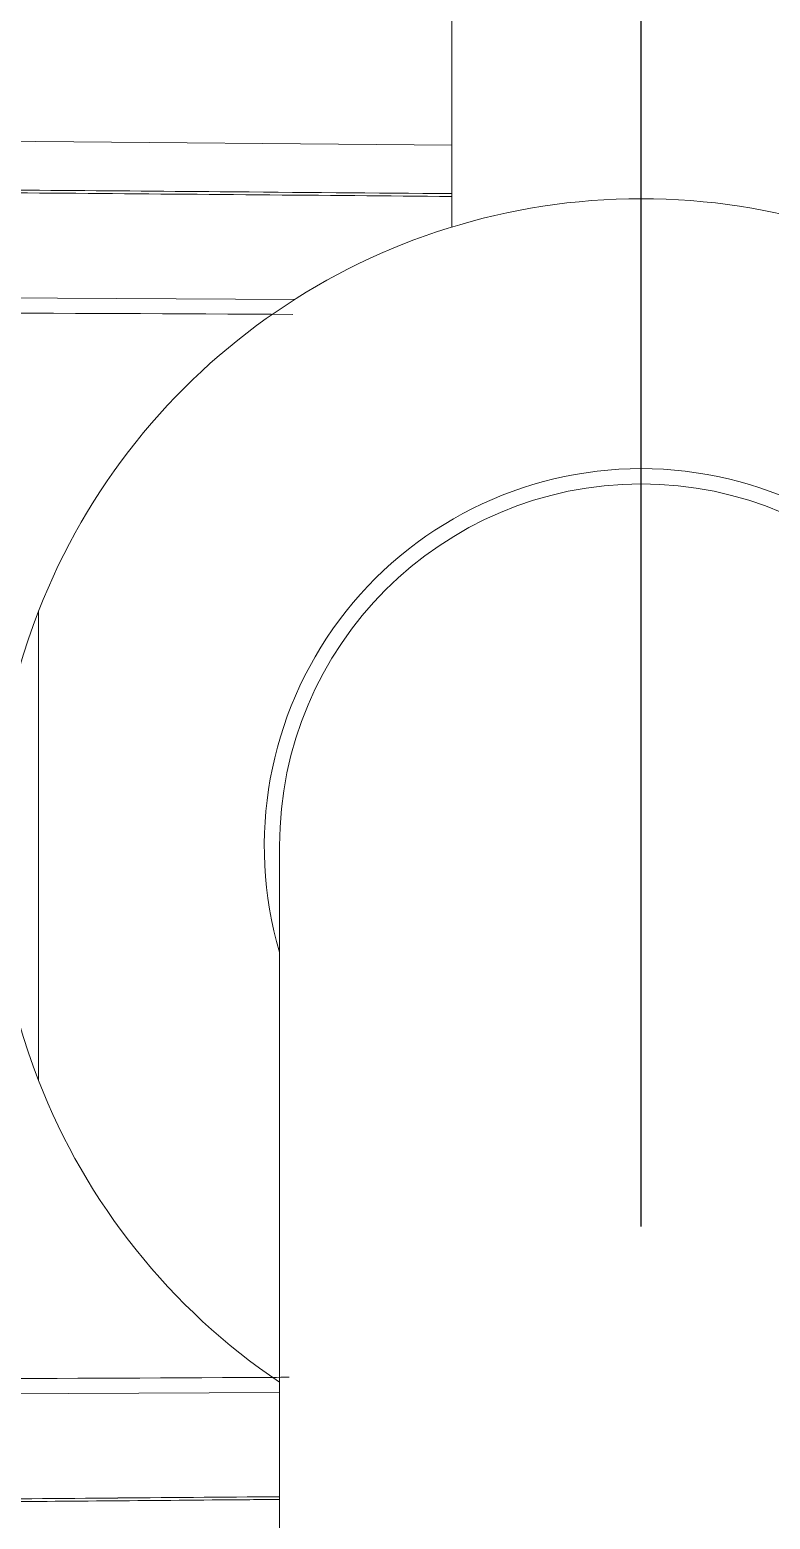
# Model space of a CAD drawing. Header units: millimetres. Extents: x 13235 to 13829, y -4257 to -3417.
# Drawn here: x 13440.49 to 13445.33, y -3504.52 to -3494.79 of the extents above; entities that cross this region are included whole.
import ezdxf

# ---------------------------------------------------------------- set-up
doc = ezdxf.new("R2010")
doc.units = ezdxf.units.MM
doc.header["$LTSCALE"] = 0.1
doc.linetypes.add('CENTER2', pattern=[28.575, 19.05, -3.175, 3.175, -3.175])
doc.linetypes.add('HIDDENX2', pattern=[19.05, 12.7, -6.35])
doc.layers.get('0').update_dxf_attribs({"lineweight": 15})
doc.layers.add('HIDDEN', color=8, linetype='HIDDENX2')

msp = doc.modelspace()

# ---------------------------------------------------------------- linework, layer by layer
at = {"linetype": 'Continuous', "lineweight": 18, "extrusion": (-1.22465e-16, -1, 0)}
for p, q in [((13443.2477, -3486.017), (13443.2477, -3496.0797)), ((13443.2475, -3495.5448), (13433.1101, -3495.4564)), ((13440.5477, -3498.5875), (13440.5477, -3501.6513)), ((13442.1227, -3500.1194), (13442.1227, -3525.1194))]:
    msp.add_line(p, q, dxfattribs=at)
at = {"linetype": 'Continuous', "lineweight": 13, "extrusion": (-1.22465e-16, -1, 0)}
for p, q in [((13433.1101, -3496.5072), (13442.2219, -3496.5516)), ((13444.4852, -3497.7569), (13444.4852, -3497.6569)), ((13442.1225, -3503.6877), (13433.1101, -3503.7317))]:
    msp.add_line(p, q, dxfattribs=at)
at = {"linetype": 'Continuous', "lineweight": 18}
for radius, start, end in [(4.225, 90, 158.74127), (4.225, 21.25873, 90), (2.3625, 90, 180), (2.3625, 0, 90), (4.225, 158.74127, 201.25873), (4.225, 201.25873, 236.00099)]:
    msp.add_arc((13444.4852, -3500.1194), radius, start, end, dxfattribs=at)
at = {"linetype": 'Continuous', "lineweight": 18, "extrusion": (0, 0, -1)}
for start, end in [(343.61719, 90), (90, 196.38281)]:
    msp.add_arc((-13444.4852, -3500.1194), 2.4625, start, end, dxfattribs=at)
at = {"linetype": 'Continuous', "lineweight": 18}
for points, knots in [([(13433.1101, -3495.7777), (13433.3146, -3495.7794), (13433.8268, -3495.7836), (13434.7501, -3495.7912), (13435.983, -3495.8014), (13437.5588, -3495.8144), (13439.5105, -3495.8305), (13441.4521, -3495.8466), (13442.7433, -3495.8573), (13443.2475, -3495.8615)], [0, 0, 0, 0, 0.060512, 0.151583, 0.273211, 0.425399, 0.61789, 0.850803, 1, 1, 1, 1]), ([(13442.1225, -3504.3867), (13441.9933, -3504.3878), (13441.2892, -3504.3936), (13440.01, -3504.4042), (13438.285, -3504.4184), (13436.5601, -3504.4327), (13434.8351, -3504.4469), (13433.6851, -3504.4564), (13433.1102, -3504.4612)], [0, 0, 0, 0, 0.042991, 0.234395, 0.425798, 0.6172, 0.808601, 1, 1, 1, 1])]:
    msp.add_open_spline(points, degree=3, knots=knots, dxfattribs=at)
for points in [[(13443.2475, -3495.8796), (13433.1101, -3495.7954)], [(13433.1101, -3504.4432), (13442.1225, -3504.3685)], [(13442.1225, -3504.3687), (13433.1101, -3504.4434)]]:
    msp.add_open_spline(points, degree=1, dxfattribs=at)
at = {"linetype": 'Continuous', "lineweight": 13}
msp.add_open_spline([(13442.2101, -3496.6498), (13439.1768, -3496.635), (13436.1435, -3496.6202), (13433.1101, -3496.6053)], degree=3, dxfattribs=at)
msp.add_open_spline([(13433.1101, -3503.6334), (13435.99, -3503.6194), (13439.0148, -3503.6046), (13442.0396, -3503.5899), (13442.1845, -3503.5892)], degree=3, knots=[0, 0, 0, 0, 0.952104, 1, 1, 1, 1], dxfattribs=at)
at = {"layer": 'HIDDEN', "color": 1, "linetype": 'CENTER2', "ltscale": 7, "extrusion": (-1.22465e-16, -1, 0)}
msp.add_line((13444.4852, -3622.6194), (13444.4852, -3469.817), dxfattribs=at)

doc.saveas('drawing.dxf')
